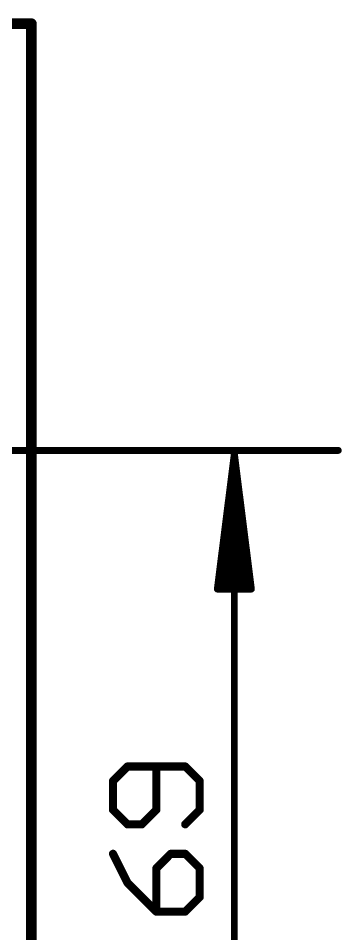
# Model space of a CAD drawing. Extents: x -34 to 73, y -25 to 40.
# Drawn here: x 25.15 to 31.23, y 8.34 to 25.5 of the extents above; entities that cross this region are included whole.
import ezdxf

# ---------------------------------------------------------------- set-up
doc = ezdxf.new("R2010")
doc.units = 0
for name, color, linetype in [('1', 12, 'CONTINUOUS'), ('16', 132, 'CONTINUOUS'), ('20', 53, 'CONTINUOUS'), ('47', 253, 'CONTINUOUS')]:
    doc.layers.add(name, color=color, linetype=linetype)

msp = doc.modelspace()

# ---------------------------------------------------------------- linework, layer by layer
at = {"layer": '1', "const_width": 0.1778}
for points in [[(25.4, 25.4), (0, 25.4)], [(25.4, 0), (25.4, 25.4)]]:
    msp.add_lwpolyline(points, dxfattribs=at)
at = {"layer": '1', "const_width": 0.0889}
for points in [[(25.4445, 25.4, 1), (25.3556, 25.4)], [(25.4, 25.3556, 1), (25.4, 25.4445)]]:
    msp.add_lwpolyline(points, format="xyb", dxfattribs=at)
at = {"layer": '16', "const_width": 0.1778}
for points in [[(0, 25.4), (25.4, 25.4)], [(25.4, 25.4), (25.4, 0)]]:
    msp.add_lwpolyline(points, dxfattribs=at)
at = {"layer": '16', "const_width": 0.0889}
for points in [[(25.4445, 25.4, 1), (25.3556, 25.4)], [(25.4, 25.3556, 1), (25.4, 25.4445)]]:
    msp.add_lwpolyline(points, format="xyb", dxfattribs=at)
at = {"layer": '20', "const_width": 0.2032}
for points in [[(0, 25.4), (25.4, 25.4)], [(25.4, 25.4), (25.4, 0)]]:
    msp.add_lwpolyline(points, dxfattribs=at)
at = {"layer": '20', "const_width": 0.1016}
for points in [[(25.4508, 25.4, 1), (25.3492, 25.4)], [(25.4, 25.3492, 1), (25.4, 25.4508)]]:
    msp.add_lwpolyline(points, format="xyb", dxfattribs=at)
at = {"layer": '47'}
for points, const_width in [([(20.955, 17.399), (31.16, 17.399)], 0.13), ([(29.21, 17.334), (28.8908, 14.799)], 0.13), ([(29.21, 17.334), (28.95, 14.799)], 0.13), ([(29.21, 17.334), (29.08, 14.799)], 0.13), ([(29.21, 17.334), (29.21, 0.065)], 0.13), ([(29.5292, 14.799), (29.21, 17.334)], 0.13), ([(29.34, 14.799), (29.21, 17.334)], 0.13), ([(29.47, 14.799), (29.21, 17.334)], 0.13), ([(28.8908, 14.799), (29.5292, 14.799)], 0.13), ([(27.2035, 11.4719), (26.9323, 11.2007)], 0.1524), ([(28.2881, 11.4719), (27.2035, 11.4719)], 0.1524), ([(27.7458, 10.6584), (27.7458, 11.4719)], 0.1524), ([(28.5593, 11.2007), (28.2881, 11.4719)], 0.1524), ([(26.9323, 11.2007), (26.9323, 10.6584)], 0.1524), ([(28.5593, 10.6584), (28.5593, 11.2007)], 0.1524), ([(26.9323, 10.6584), (27.2035, 10.3872)], 0.1524), ([(27.4746, 10.3872), (27.7458, 10.6584)], 0.1524), ([(28.2881, 10.3872), (28.5593, 10.6584)], 0.1524), ([(27.2035, 10.3872), (27.4746, 10.3872)], 0.1524), ([(26.9323, 9.8347), (27.2035, 9.2924)], 0.1524), ([(28.017, 9.8347), (27.7458, 9.5635)], 0.1524), ([(28.2881, 9.8347), (28.017, 9.8347)], 0.1524), ([(28.5593, 9.5635), (28.2881, 9.8347)], 0.1524), ([(27.7458, 9.5635), (27.7458, 8.75)], 0.1524), ([(28.5593, 9.0212), (28.5593, 9.5635)], 0.1524), ([(27.2035, 9.2924), (27.7458, 8.75)], 0.1524), ([(28.2881, 8.75), (28.5593, 9.0212)], 0.1524), ([(27.7458, 8.75), (28.2881, 8.75)], 0.1524)]:
    msp.add_lwpolyline(points, dxfattribs=dict(at, const_width=const_width))
for points, const_width in [([(29.2425, 17.334, 1), (29.1775, 17.334)], 0.065), ([(29.2422, 17.3381, 1), (29.1778, 17.3299)], 0.065), ([(29.2425, 17.3323, 1), (29.1775, 17.3357)], 0.065), ([(29.2425, 17.3357, 1), (29.1775, 17.3323)], 0.065), ([(29.2423, 17.3373, 1), (29.1777, 17.3307)], 0.065), ([(29.2423, 17.3307, 1), (29.1777, 17.3373)], 0.065), ([(29.2422, 17.3299, 1), (29.1778, 17.3381)], 0.065), ([(31.16, 17.3665, 1), (31.16, 17.4315)], 0.065), ([(28.8585, 14.8031, 1), (28.923, 14.7949)], 0.065), ([(28.8908, 14.8315, 1), (28.8908, 14.7665)], 0.065), ([(28.9177, 14.8023, 1), (28.9823, 14.7957)], 0.065), ([(29.0475, 14.8007, 1), (29.1125, 14.7973)], 0.065), ([(29.3075, 14.7973, 1), (29.3725, 14.8007)], 0.065), ([(29.4377, 14.7957, 1), (29.5023, 14.8023)], 0.065), ([(29.497, 14.7949, 1), (29.5615, 14.8031)], 0.065), ([(29.5292, 14.7665, 1), (29.5292, 14.8315)], 0.065), ([(27.2035, 11.51, 1), (27.2035, 11.4338)], 0.0762), ([(27.2304, 11.4449, 1), (27.1765, 11.4988)], 0.0762), ([(27.7839, 11.4719, 1), (27.7077, 11.4719)], 0.0762), ([(28.3151, 11.4988, 1), (28.2612, 11.4449)], 0.0762), ([(28.2881, 11.4338, 1), (28.2881, 11.51)], 0.0762), ([(26.9704, 11.2007, 1), (26.8942, 11.2007)], 0.0762), ([(26.9054, 11.2276, 1), (26.9593, 11.1738)], 0.0762), ([(28.5974, 11.2007, 1), (28.5212, 11.2007)], 0.0762), ([(28.5324, 11.1738, 1), (28.5862, 11.2276)], 0.0762), ([(26.9593, 10.6853, 1), (26.9054, 10.6314)], 0.0762), ([(26.8942, 10.6584, 1), (26.9704, 10.6584)], 0.0762), ([(27.7077, 10.6584, 1), (27.7839, 10.6584)], 0.0762), ([(27.7727, 10.6314, 1), (27.7189, 10.6853)], 0.0762), ([(28.5212, 10.6584, 1), (28.5974, 10.6584)], 0.0762), ([(28.5862, 10.6314, 1), (28.5324, 10.6853)], 0.0762), ([(27.2035, 10.4253, 1), (27.2035, 10.3491)], 0.0762), ([(27.1765, 10.3603, 1), (27.2304, 10.4141)], 0.0762), ([(27.4477, 10.4141, 1), (27.5016, 10.3603)], 0.0762), ([(27.4746, 10.3491, 1), (27.4746, 10.4253)], 0.0762), ([(28.2612, 10.4141, 1), (28.3151, 10.3603)], 0.0762), ([(26.9664, 9.8517, 1), (26.8982, 9.8177)], 0.0762), ([(28.017, 9.8728, 1), (28.017, 9.7966)], 0.0762), ([(28.0439, 9.8078, 1), (27.99, 9.8616)], 0.0762), ([(28.3151, 9.8616, 1), (28.2612, 9.8078)], 0.0762), ([(28.2881, 9.7966, 1), (28.2881, 9.8728)], 0.0762), ([(27.7839, 9.5635, 1), (27.7077, 9.5635)], 0.0762), ([(27.7189, 9.5905, 1), (27.7727, 9.5366)], 0.0762), ([(28.5974, 9.5635, 1), (28.5212, 9.5635)], 0.0762), ([(28.5324, 9.5366, 1), (28.5862, 9.5905)], 0.0762), ([(27.2304, 9.3193, 1), (27.1765, 9.2654)], 0.0762), ([(27.1694, 9.2753, 1), (27.2376, 9.3094)], 0.0762), ([(28.5212, 9.0212, 1), (28.5974, 9.0212)], 0.0762), ([(28.5862, 8.9943, 1), (28.5324, 9.0481)], 0.0762), ([(27.7458, 8.7881, 1), (27.7458, 8.7119)], 0.0762), ([(27.7077, 8.75, 1), (27.7839, 8.75)], 0.0762), ([(27.7189, 8.7231, 1), (27.7727, 8.777)], 0.0762), ([(28.2612, 8.777, 1), (28.3151, 8.7231)], 0.0762), ([(28.2881, 8.7119, 1), (28.2881, 8.7881)], 0.0762)]:
    msp.add_lwpolyline(points, format="xyb", dxfattribs=dict(at, const_width=const_width))

doc.saveas('drawing.dxf')
